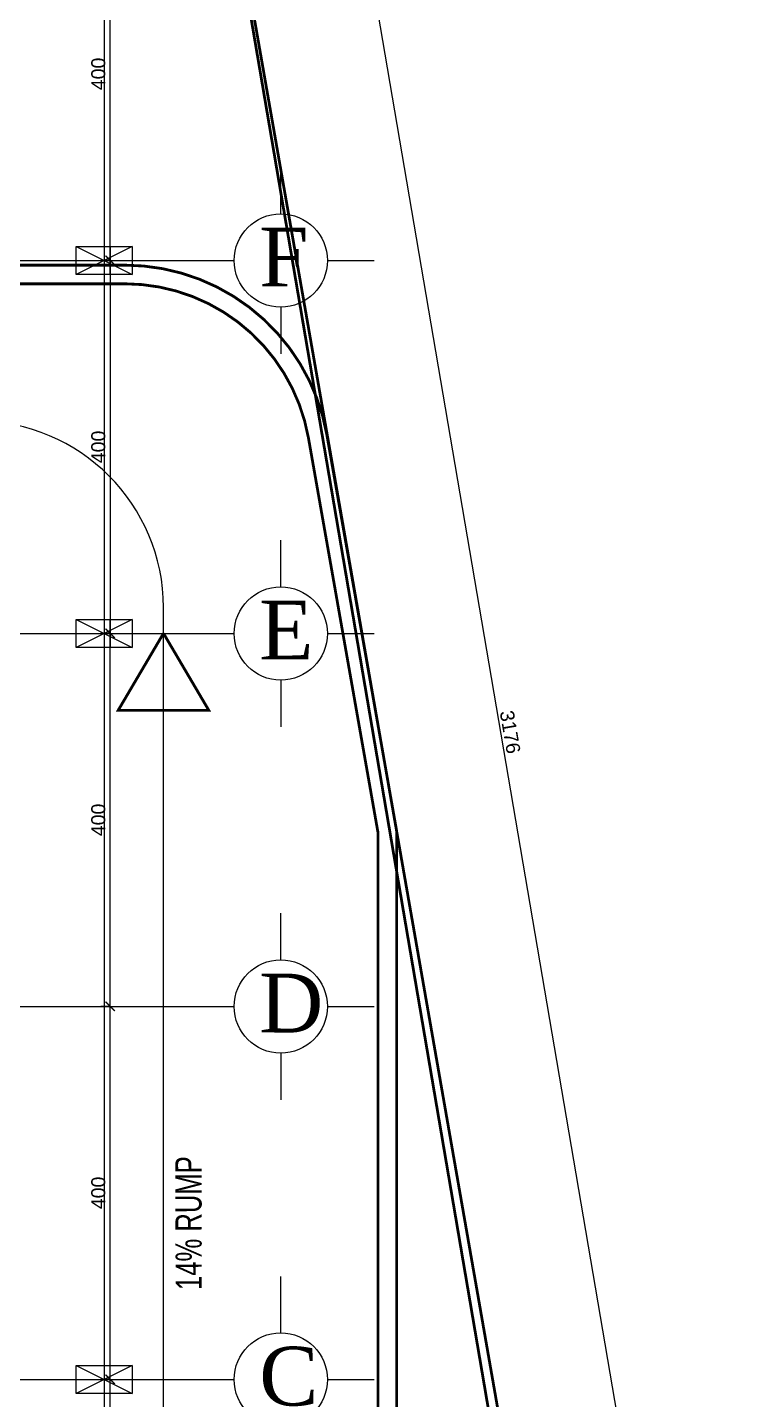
# Model space of a CAD drawing. Extents: x 250879 to 348495, y -51522 to -9360.
# Drawn here: x 299291 to 300069, y -22314 to -20843 of the extents above; entities that cross this region are included whole.
import ezdxf

# ---------------------------------------------------------------- set-up
doc = ezdxf.new("R2010")
doc.units = 0
doc.layers.get('0').update_dxf_attribs({"linetype": 'CONTINUOUS'})
doc.layers.get('DEFPOINTS').update_dxf_attribs({"color": 9, "linetype": 'CONTINUOUS'})
for name, color, linetype in [('AXIS', 1, 'CONTINUOUS'), ('COLUMN', 5, 'CONTINUOUS'), ('FURNITURE', 4, 'CONTINUOUS'), ('TEXT', 3, 'CONTINUOUS'), ('WALL', 7, 'CONTINUOUS'), ('WALL1', 2, 'CONTINUOUS')]:
    doc.layers.add(name, color=color, linetype=linetype)
doc.styles.get("Standard").update_dxf_attribs({"font": 'sanss___.ttf', "height": 15})
doc.styles.add('style2', font='romantic.ttf', dxfattribs={"height": 50})
doc.dimstyles.get("Standard").update_dxf_attribs({"dimtxt": 15, "dimasz": 10, "dimexe": 10, "dimexo": 30, "dimgap": 5, "dimtad": 1, "dimdec": 0, "dimdsep": 46, "dimtxsty": 'Standard', "dimblk1": 'ARCHTICK', "dimblk2": 'ARCHTICK', "dimsah": 1, "dimcen": 2.5, "dimdle": 15, "dimclrd": 3, "dimclre": 3, "dimclrt": 3, "dimazin": 0, "dimtfac": 1, "dimtdec": 0, "dimtmove": 2, "dimatfit": 2, "dimldrblk": 'ARCHTICK', "dimfxl": 1.0455, "dimfxlon": 1, "dimtolj": 1, "dimtzin": 0, "dimarcsym": 0})
doc.dimstyles.new('STANDARD$0', dxfattribs={"dimscale": 0, "dimtxt": 12, "dimasz": 8, "dimexe": 15, "dimexo": 0.0625, "dimgap": 2, "dimtad": 1, "dimdec": 0, "dimzin": 0, "dimdsep": 46, "dimtxsty": 'Standard', "dimblk1": 'ARCHTICK', "dimblk2": 'ARCHTICK', "dimsah": 1, "dimcen": 0.09, "dimdle": 15, "dimclrd": 3, "dimclre": 3, "dimclrt": 3, "dimazin": 0, "dimtfac": 1, "dimtdec": 0, "dimtofl": 0, "dimtmove": 1, "dimatfit": 3, "dimldrblk": 'ARCHTICK', "dimfxl": 1.0455, "dimfxlon": 1, "dimtolj": 1, "dimtzin": 0, "dimarcsym": 0})

# ---------------------------------------------------------------- blocks, each defined once
blk = doc.blocks.new('_ARCHTICK')
at = {"color": 0, "linetype": 'ByBlock', "const_width": 0.15}
blk.add_lwpolyline([(-0.5, -0.5), (0.5, 0.5)], dxfattribs=at)
blk = doc.blocks.new('*D101')
at = {"layer": 'DEFPOINTS', "color": 0, "linetype": 'ByBlock', "ltscale": 3, "transparency": 16777216}
for p in [(299379.8, -22292.8), (299379.8, -22292.8), (299313, -22693)]:
    blk.add_point(p, dxfattribs=at)
at = {"layer": 'WALL1', "color": 3, "linetype": 'ByBlock', "lineweight": -2, "ltscale": 3, "transparency": 16777216}
for p, q in [((299379.8, -22708), (299379.8, -22277.8)), ((299379.8, -22292.8), (299369.8, -22292.8)), ((299378.7, -22693), (299389.8, -22693))]:
    blk.add_line(p, q, dxfattribs=at)
at = {"layer": 'WALL1', "color": 3, "linetype": 'ByBlock', "lineweight": -2, "ltscale": 3, "transparency": 16777216, "xscale": 10, "yscale": 10, "zscale": 10}
for p, rotation in [((299379.8, -22292.8), 90), ((299379.8, -22693), 270)]:
    blk.add_blockref('_ARCHTICK', p, dxfattribs=dict(at, rotation=rotation))
at = {"layer": 'WALL1', "color": 3, "linetype": 'ByBlock', "ltscale": 3, "transparency": 16777216, "insert": (299367.1, -22492.9), "char_height": 15, "attachment_point": 5, "rotation": 90}
blk.add_mtext('\\A1;400', dxfattribs=at)
blk = doc.blocks.new('*D102')
at = {"layer": 'DEFPOINTS', "color": 0, "linetype": 'ByBlock', "ltscale": 3, "transparency": 16777216}
for p in [(299379.8, -21892.8), (299379.8, -21892.8), (299379.8, -22292.8)]:
    blk.add_point(p, dxfattribs=at)
at = {"layer": 'WALL1', "color": 3, "linetype": 'ByBlock', "lineweight": -2, "ltscale": 3, "transparency": 16777216}
for p, q in [((299379.8, -22307.8), (299379.8, -21877.8)), ((299379.8, -21892.8), (299369.8, -21892.8)), ((299379.8, -22292.8), (299369.8, -22292.8))]:
    blk.add_line(p, q, dxfattribs=at)
at = {"layer": 'WALL1', "color": 3, "linetype": 'ByBlock', "lineweight": -2, "ltscale": 3, "transparency": 16777216, "xscale": 10, "yscale": 10, "zscale": 10}
for p, rotation in [((299379.8, -21892.8), 90), ((299379.8, -22292.8), 270)]:
    blk.add_blockref('_ARCHTICK', p, dxfattribs=dict(at, rotation=rotation))
at = {"layer": 'WALL1', "color": 3, "linetype": 'ByBlock', "ltscale": 3, "transparency": 16777216, "insert": (299367.1, -22092.8), "char_height": 15, "attachment_point": 5, "rotation": 90}
blk.add_mtext('\\A1;400', dxfattribs=at)
blk = doc.blocks.new('*D103')
at = {"layer": 'DEFPOINTS', "color": 0, "linetype": 'ByBlock', "ltscale": 3, "transparency": 16777216}
for p in [(299379.8, -21492.8), (299379.8, -21492.8), (299379.8, -21892.8)]:
    blk.add_point(p, dxfattribs=at)
at = {"layer": 'WALL1', "color": 3, "linetype": 'ByBlock', "lineweight": -2, "ltscale": 3, "transparency": 16777216}
for p, q in [((299379.8, -21907.8), (299379.8, -21477.8)), ((299379.8, -21492.8), (299369.8, -21492.8)), ((299379.8, -21892.8), (299369.8, -21892.8))]:
    blk.add_line(p, q, dxfattribs=at)
at = {"layer": 'WALL1', "color": 3, "linetype": 'ByBlock', "lineweight": -2, "ltscale": 3, "transparency": 16777216, "xscale": 10, "yscale": 10, "zscale": 10}
for p, rotation in [((299379.8, -21492.8), 90), ((299379.8, -21892.8), 270)]:
    blk.add_blockref('_ARCHTICK', p, dxfattribs=dict(at, rotation=rotation))
at = {"layer": 'WALL1', "color": 3, "linetype": 'ByBlock', "ltscale": 3, "transparency": 16777216, "insert": (299367.1, -21692.8), "char_height": 15, "attachment_point": 5, "rotation": 90}
blk.add_mtext('\\A1;400', dxfattribs=at)
blk = doc.blocks.new('*D104')
at = {"layer": 'DEFPOINTS', "color": 0, "linetype": 'ByBlock', "ltscale": 3, "transparency": 16777216}
for p in [(299379.8, -20692.8), (299379.8, -20692.8), (299379.8, -21092.8)]:
    blk.add_point(p, dxfattribs=at)
at = {"layer": 'WALL1', "color": 3, "linetype": 'ByBlock', "lineweight": -2, "ltscale": 3, "transparency": 16777216}
for p, q in [((299379.8, -21107.8), (299379.8, -20677.8)), ((299379.8, -20692.8), (299369.8, -20692.8)), ((299379.8, -21092.8), (299369.8, -21092.8))]:
    blk.add_line(p, q, dxfattribs=at)
at = {"layer": 'WALL1', "color": 3, "linetype": 'ByBlock', "lineweight": -2, "ltscale": 3, "transparency": 16777216, "xscale": 10, "yscale": 10, "zscale": 10}
for p, rotation in [((299379.8, -20692.8), 90), ((299379.8, -21092.8), 270)]:
    blk.add_blockref('_ARCHTICK', p, dxfattribs=dict(at, rotation=rotation))
at = {"layer": 'WALL1', "color": 3, "linetype": 'ByBlock', "ltscale": 3, "transparency": 16777216, "insert": (299367.1, -20892.8), "char_height": 15, "attachment_point": 5, "rotation": 90}
blk.add_mtext('\\A1;400', dxfattribs=at)
blk = doc.blocks.new('*D107')
at = {"layer": 'DEFPOINTS', "color": 0, "linetype": 'ByBlock', "ltscale": 3, "transparency": 16777216}
for p in [(299342.5, -21092.8), (299342.5, -21492.8), (299379.8, -21492.8)]:
    blk.add_point(p, dxfattribs=at)
at = {"layer": 'WALL1', "color": 3, "linetype": 'ByBlock', "lineweight": -2, "ltscale": 3, "transparency": 16777216}
for p, q in [((299379.8, -21077.8), (299379.8, -21507.8)), ((299378.7, -21092.8), (299389.8, -21092.8)), ((299378.7, -21492.8), (299389.8, -21492.8))]:
    blk.add_line(p, q, dxfattribs=at)
at = {"layer": 'WALL1', "color": 3, "linetype": 'ByBlock', "lineweight": -2, "ltscale": 3, "transparency": 16777216, "xscale": 10, "yscale": 10, "zscale": 10}
for p, rotation in [((299379.8, -21092.8), 90), ((299379.8, -21492.8), 270)]:
    blk.add_blockref('_ARCHTICK', p, dxfattribs=dict(at, rotation=rotation))
at = {"layer": 'WALL1', "color": 3, "linetype": 'ByBlock', "ltscale": 3, "transparency": 16777216, "insert": (299367.1, -21292.8), "char_height": 15, "attachment_point": 5, "rotation": 90}
blk.add_mtext('\\A1;400', dxfattribs=at)
blk = doc.blocks.new('COLUMN')
at = {"layer": 'AXIS'}
for p, q in [((236924.7, -9644.3), (236984.7, -9674.3)), ((236984.7, -9644.3), (236924.7, -9674.3))]:
    blk.add_line(p, q, dxfattribs=at)
at = {"layer": 'COLUMN'}
blk.add_lwpolyline([(236924.7, -9644.3), (236984.7, -9644.3), (236984.7, -9674.3), (236924.7, -9674.3)], close=True, dxfattribs=at)
blk = doc.blocks.new('AXISG')
at = {"layer": 'AXIS'}
for p, q in [((307797.6, -19949.2), (307797.6, -23524.1)), ((305610, -21092.8), (307936.9, -21092.8)), ((305595.8, -21492.8), (307936.9, -21492.8)), ((305587.5, -21892.8), (307936.9, -21892.8)), ((305587.5, -22292.8), (307936.9, -22292.8))]:
    blk.add_line(p, q, dxfattribs=at)
at = {"layer": 'WALL', "linetype": 'Continuous'}
for p in [(70842.9, -11433.6), (70842.9, -11833.6), (70842.9, -12633.6)]:
    blk.add_blockref('COLUMN', p, dxfattribs=at)
blk = doc.blocks.new('*D21')
at = {"layer": 'DEFPOINTS', "color": 0, "linetype": 'Continuous', "transparency": 16777216}
for p in [(159766.8, -32812.9), (159633.4, -32835.7), (160167.5, -35966.3)]:
    blk.add_point(p, dxfattribs=at)
at = {"layer": 'WALL', "color": 3, "linetype": 'Continuous', "lineweight": -2, "transparency": 16777216}
for p, q in [((160303.4, -35958.3), (159764.3, -32798.1)), ((159765.8, -32813.1), (159781.6, -32810.4)), ((160299.9, -35943.7), (160315.7, -35941))]:
    blk.add_line(p, q, dxfattribs=at)
at = {"layer": 'WALL', "color": 3, "linetype": 'Continuous', "lineweight": -2, "transparency": 16777216, "xscale": 8, "yscale": 8, "zscale": 8}
for p, rotation in [((159766.8, -32812.9), 99.68081920431923), ((160300.9, -35943.5), 279.6808192043192)]:
    blk.add_blockref('_ARCHTICK', p, dxfattribs=dict(at, rotation=rotation))
at = {"layer": 'WALL', "color": 3, "linetype": 'Continuous', "transparency": 16777216, "insert": (160043.5, -34376.6), "char_height": 15, "attachment_point": 5, "rotation": 279.6808}
blk.add_mtext('\\A1;3176', dxfattribs=at)
blk = doc.blocks.new('site77')
at = {"layer": 'WALL', "linetype": 'Continuous', "const_width": 3}
for points in [[(159633.4, -32835.7), (160181.6, -35967.1)], [(159633.4, -32835.7), (160167.5, -35966.3)]]:
    blk.add_lwpolyline(points, dxfattribs=at)
at = {"layer": 'WALL', "linetype": 'Continuous'}
dim = blk.add_aligned_dim(p1=(160167.5, -35966.3), p2=(159633.4, -32835.7), distance=-135.4, dimstyle='STANDARD$0', override={"dimscale": 1}, dxfattribs=at)
dim.commit()
dim.dimension.update_dxf_attribs({"geometry": '*D21', "text_midpoint": (160043.5, -34376.6)})

msp = doc.modelspace()

# ---------------------------------------------------------------- linework, layer by layer
at = {"layer": 'AXIS'}
for p, q in [((299562.71041, -21042.89), (299562.71041, -20992.89)), ((297259.44287, -21092.83296), (299512.71044, -21092.83296)), ((299612.71041, -21092.89), (299662.71041, -21092.89)), ((299562.71041, -21142.89), (299562.71041, -21192.89)), ((299562.71041, -21442.89), (299562.71041, -21392.89)), ((297261.13908, -21492.83296), (299512.71044, -21492.83296)), ((299612.71041, -21492.89), (299662.71041, -21492.89)), ((299562.71041, -21542.89), (299562.71041, -21592.89)), ((299562.71041, -21842.89), (299562.71041, -21792.89)), ((297206.55726, -21892.83296), (299512.71044, -21892.83296)), ((299612.71041, -21892.89), (299662.71041, -21892.89)), ((299562.71041, -21942.89), (299562.71041, -21992.89)), ((299562.71041, -22242.89), (299562.71041, -22182.46136)), ((297416.32472, -22292.83296), (299512.71044, -22292.83296)), ((299612.71041, -22292.89), (299662.71041, -22292.89))]:
    msp.add_line(p, q, dxfattribs=at)
for centre in [(299562.71041, -21092.89), (299562.71041, -21492.89), (299562.71041, -21892.89), (299562.71041, -22292.89)]:
    msp.add_circle(centre, 50, dxfattribs=at)
at = {"layer": 'FURNITURE', "ltscale": 3}
msp.add_line((299436.96562, -22667.99755), (299436.96562, -21465.09428), dxfattribs=at)
msp.add_arc((299236.96562, -21465.09428), 200, 0, 90, dxfattribs=at)
at = {"layer": 'WALL', "color": 6, "linetype": 'Continuous', "const_width": 3}
for points in [[(299686.96562, -22412.91526), (299686.96562, -22773.16214), (299686.96562, -21704.56056), (299612.07554, -21279.647, 0.3639919777), (299395.4149, -21097.83296), (299186.96562, -21097.83296)], [(299666.96562, -22773.16214), (299666.96562, -21706.30956), (299592.37912, -21283.11846, 0.3639919777), (299395.4149, -21117.83296), (299186.96562, -21117.83296)]]:
    msp.add_lwpolyline(points, format="xyb", dxfattribs=at)
at = {"layer": 'WALL', "linetype": 'Continuous', "const_width": 3}
for points in [[(299436.96562, -21492.70046), (299388.32984, -21575.35024), (299436.96562, -21575.35024)], [(299436.96562, -21492.70046), (299485.60139, -21575.35024), (299436.96562, -21575.35024)]]:
    msp.add_lwpolyline(points, dxfattribs=at)

# ---------------------------------------------------------------- block references
at = {"layer": 'WALL', "linetype": 'Continuous'}
for name, p in [('AXISG', (-8424.19082, 0)), ('site77', (139765.17071, 12778.02515))]:
    msp.add_blockref(name, p, dxfattribs=at)

# ---------------------------------------------------------------- texts
at = {"layer": 'TEXT', "width": 0.7}
msp.add_text('14%%% RUMP', height=28.08, rotation=90.12694545, dxfattribs=at).set_placement((299478.02156, -22196.85993))
at = {"layer": 'TEXT', "char_height": 63, "width": 240.4607, "attachment_point": 1, "style": 'style2'}
for s, insert in [('F', (299539.62219, -21057.71826)), ('E', (299539.62219, -21457.71826)), ('D', (299539.62219, -21857.71826)), ('C', (299539.62219, -22257.71826))]:
    msp.add_mtext(s, dxfattribs=dict(at, insert=insert))

# ---------------------------------------------------------------- dimensions: what is measured, and where the dimension line sits
at = {"layer": 'WALL1', "linetype": 'ByBlock', "ltscale": 3}
for base, p1, p2, picture, middle in [((299379.78073, -20692.83296), (299379.78073, -21092.83296), (299379.78073, -20692.83296), '*D104', (299367.0544, -20892.83296)), ((299379.78073, -21492.83296), (299379.78073, -21892.83296), (299379.78073, -21492.83296), '*D103', (299367.0544, -21692.83296)), ((299379.78073, -21892.83296), (299379.78073, -22292.83296), (299379.78073, -21892.83296), '*D102', (299367.0544, -22092.83296)), ((299379.78073, -22292.83296), (299312.96562, -22692.99755), (299379.78073, -22292.83296), '*D101', (299367.0544, -22492.91526))]:
    dim = msp.add_linear_dim(base=base, p1=p1, p2=p2, angle=90, dimstyle='Standard', override={"dimtmove": 1}, dxfattribs=at)
    dim.commit()
    dim.dimension.update_dxf_attribs({"geometry": picture, "text_midpoint": middle})
dim = msp.add_linear_dim(base=(299379.78073, -21492.83296), p1=(299342.47709, -21092.83296), p2=(299342.47709, -21492.83296), angle=90, dimstyle='Standard', dxfattribs=at)
dim.commit()
dim.dimension.update_dxf_attribs({"geometry": '*D107', "text_midpoint": (299367.0544, -21292.83296)})

doc.saveas('drawing.dxf')
